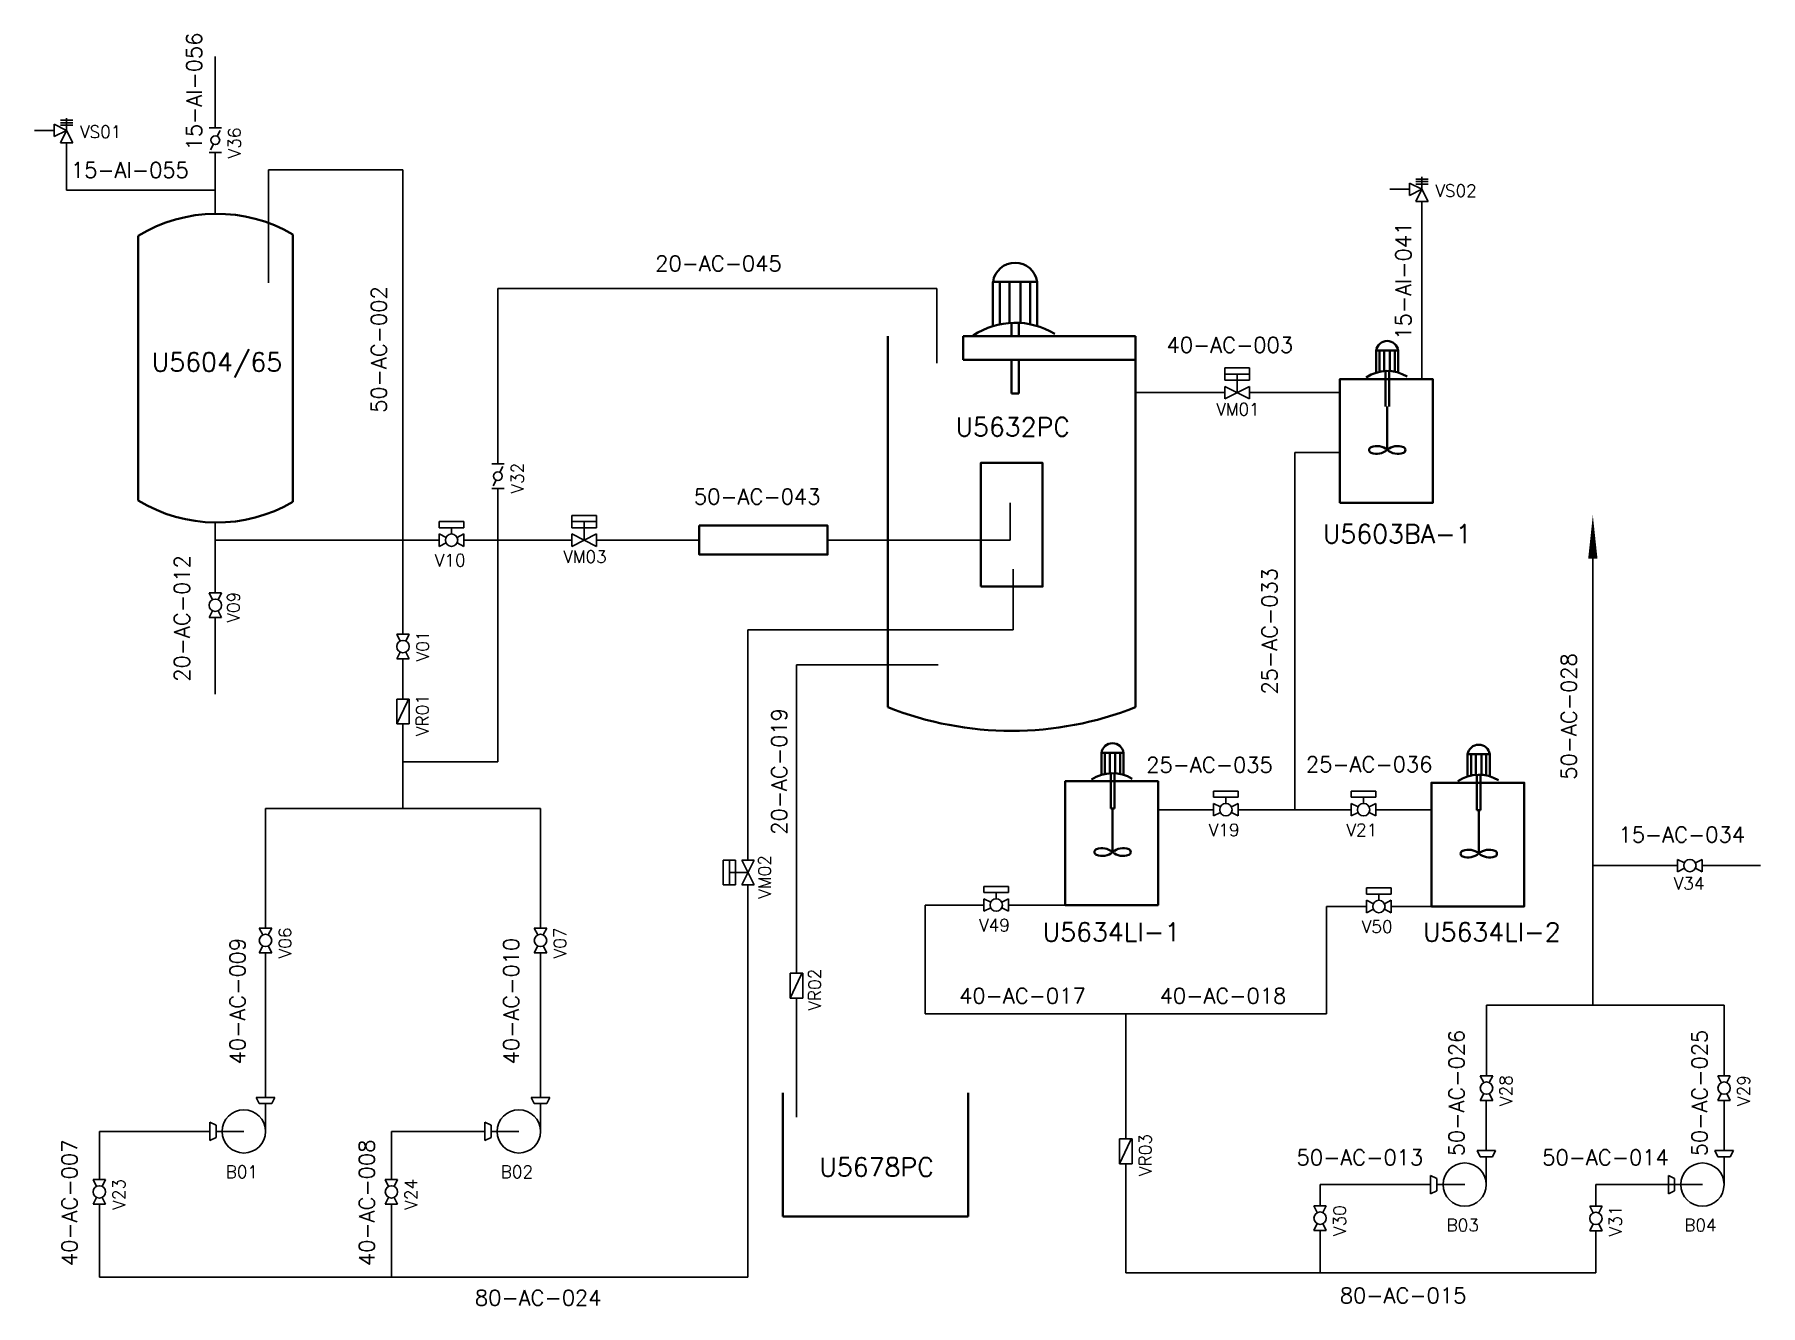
# Model space of a CAD drawing. Header units: millimetres. Extents: x 13 to 292, y 2 to 208.
import ezdxf
from ezdxf.enums import TextEntityAlignment as Align

# ---------------------------------------------------------------- set-up
doc = ezdxf.new("R2010")
doc.units = ezdxf.units.MM
for name, color, linetype in [('15-AC-034', 4, 'Continuous'), ('15-AI-041', 1, 'Continuous'), ('15-AI-055', 1, 'Continuous'), ('15-AI-056', 1, 'Continuous'), ('20-AC-012', 5, 'Continuous'), ('20-AC-019', 5, 'Continuous'), ('20-AC-045', 5, 'Continuous'), ('40-AC-003', 6, 'Continuous'), ('40-AC-007', 6, 'Continuous'), ('40-AC-008', 6, 'Continuous'), ('40-AC-009', 6, 'Continuous'), ('40-AC-010', 6, 'Continuous'), ('40-AC-017', 4, 'Continuous'), ('40-AC-018', 4, 'Continuous'), ('50-AC-002', 6, 'Continuous'), ('50-AC-013', 4, 'Continuous'), ('50-AC-014', 4, 'Continuous'), ('50-AC-025', 4, 'Continuous'), ('50-AC-026', 4, 'Continuous'), ('50-AC-028', 4, 'Continuous'), ('50-AC-033', 3, 'Continuous'), ('50-AC-035', 3, 'Continuous'), ('50-AC-036', 3, 'Continuous'), ('50-AC-043', 3, 'Continuous'), ('80-AC-015', 4, 'Continuous'), ('80-AC-024', 6, 'Continuous')]:
    doc.layers.add(name, color=color, linetype=linetype)
doc.layers.add('Equipos', color=7, linetype='Continuous', lineweight=40)
doc.styles.add('ROMANS', font='romans.shx')

# ---------------------------------------------------------------- blocks, each defined once
blk = doc.blocks.new('seg')
for p, q in [((0, 1), (0, -1)), ((2, 0), (0, 1)), ((0, -1), (2, 0)), ((1, 1.66), (3, 1.66)), ((1, 1.25), (3, 1.25)), ((1, 0.83), (3, 0.83)), ((1, -2), (2, 0)), ((2, 2), (2, 0)), ((2, 0), (3, -2)), ((3, -2), (1, -2))]:
    blk.add_line(p, q)
at = {"style": 'ROMANS'}
blk.add_attdef('ID', (0.88, -4.95), '', height=2, dxfattribs=at)
blk = doc.blocks.new('mar')
for p, q in [((0, -1), (0, 1)), ((0.42, 0.79), (1.37, 0.31)), ((4, -1), (4, 1)), ((2.63, -0.31), (3.58, -0.79))]:
    blk.add_line(p, q)
blk.add_circle((2, 0), 0.702)
at = {"style": 'ROMANS'}
blk.add_attdef('ID', (0.74, -4.11), '', height=2, dxfattribs=at)
blk = doc.blocks.new('esf')
for p, q in [((0, 1), (1.11, 0.45)), ((0, -1), (0, 1)), ((4, 1), (2.89, 0.45)), ((4, -1), (4, 1)), ((1.11, -0.45), (0, -1)), ((2.89, -0.45), (4, -1))]:
    blk.add_line(p, q)
blk.add_circle((2, 0), 1)
at = {"style": 'ROMANS'}
blk.add_attdef('ID', (0.82, -3.89), '', height=2, dxfattribs=at)
blk = doc.blocks.new('ret')
for p, q in [((3.62, -0.71), (0, 1)), ((0, 1), (4, 1)), ((0, -1), (0, 1)), ((4, -1), (4, 1)), ((0, -1), (4, -1))]:
    blk.add_line(p, q)
at = {"const_width": 0.2}
blk.add_lwpolyline([(3.7, -0.8, 1), (3.9, -0.8, 1)], format="xyb", close=True, dxfattribs=at)
at = {"style": 'ROMANS'}
blk.add_attdef('ID', (0.96, -3.93), '', height=2, dxfattribs=at)
blk = doc.blocks.new('bom')
for p, q in [((-1.5, 0), (1.5, 0)), ((-1, -1), (-1.5, 0)), ((1, -1), (1.5, 0)), ((-1, -1), (1, -1)), ((0, -5.5), (0, -1)), ((-9, -4), (-9, -7)), ((-8, -4.5), (-9, -4)), ((-8, -4.5), (-8, -6.5)), ((-3.5, -5.5), (-8, -5.5)), ((-8, -6.5), (-9, -7))]:
    blk.add_line(p, q)
blk.add_circle((-3.5, -5.5), 3.5)
at = {"style": 'ROMANS'}
blk.add_attdef('ID', (-4.47, -13.04), '', height=2, dxfattribs=at)
blk = doc.blocks.new('dia')
for p, q in [((0, 3), (4, 3)), ((0, 2), (0, 3)), ((4, 2), (4, 3)), ((0, 2), (4, 2)), ((0, -1), (0, 1)), ((0, 1), (1.11, 0.45)), ((2, 1), (2, 2)), ((4, 1), (2.89, 0.45)), ((4, -1), (4, 1)), ((1.11, -0.45), (0, -1)), ((2.89, -0.45), (4, -1))]:
    blk.add_line(p, q)
blk.add_circle((2, 0), 1)
at = {"style": 'ROMANS'}
blk.add_attdef('ID', (0.93, -4.26), '', height=2, dxfattribs=at)
blk = doc.blocks.new('glo')
for p, q in [((0, 4), (4, 4)), ((0, 3), (0, 4)), ((0, 3), (4, 3)), ((0, 2), (0, 3)), ((0, 3), (4, 3)), ((2, 0), (2, 3)), ((4, 3), (4, 4)), ((4, 2), (4, 3)), ((0, 2), (4, 2)), ((4, 1), (0, -1)), ((0, -1), (0, 1)), ((0, 1), (4, -1)), ((4, -1), (4, 1))]:
    blk.add_line(p, q)
at = {"style": 'ROMANS'}
blk.add_attdef('ID', (0.69, -3.69), '', height=2, dxfattribs=at)
blk = doc.blocks.new('equipo')
at = {"style": 'ROMANS'}
blk.add_attdef('EQUIPO', text='', height=3, dxfattribs=at).set_placement((0, 0), align=Align.CENTER)

msp = doc.modelspace()

# ---------------------------------------------------------------- linework, layer by layer
at = {"layer": '15-AC-034'}
for p, q in [((265.38, 73.2), (279.07, 73.2)), ((283.07, 73.2), (292.48, 73.2))]:
    msp.add_line(p, q, dxfattribs=at)
at = {"layer": '15-AI-041'}
for p, q in [((235.76, 182.54), (232.57, 182.54)), ((237.76, 151.84), (237.76, 180.54))]:
    msp.add_line(p, q, dxfattribs=at)
at = {"layer": '15-AI-055'}
for p, q in [((16.64, 192.05), (13.45, 192.05)), ((18.64, 182.39), (18.64, 190.05)), ((42.68, 182.39), (18.64, 182.39))]:
    msp.add_line(p, q, dxfattribs=at)
at = {"layer": '15-AI-056'}
for p, q in [((42.68, 192.47), (42.68, 204.03)), ((42.68, 178.58), (42.68, 188.47))]:
    msp.add_line(p, q, dxfattribs=at)
at = {"layer": '20-AC-012'}
for p, q in [((42.68, 128.66), (42.68, 117.28)), ((42.68, 113.28), (42.68, 100.89))]:
    msp.add_line(p, q, dxfattribs=at)
at = {"layer": '20-AC-019'}
for p, q in [((159.56, 105.64), (136.64, 105.64)), ((136.64, 105.64), (136.64, 55.78)), ((136.64, 51.78), (136.64, 32.51))]:
    msp.add_line(p, q, dxfattribs=at)
at = {"layer": '20-AC-045'}
for p, q in [((88.37, 166.5), (159.32, 166.5)), ((88.37, 138.15), (88.37, 166.5)), ((159.32, 166.5), (159.32, 154.42)), ((88.37, 89.99), (88.37, 134.15)), ((73.02, 89.99), (88.37, 89.99))]:
    msp.add_line(p, q, dxfattribs=at)
at = {"layer": '40-AC-003'}
for p, q in [((191.43, 149.66), (205.89, 149.66)), ((209.89, 149.66), (224.5, 149.66))]:
    msp.add_line(p, q, dxfattribs=at)
at = {"layer": '40-AC-007'}
for p, q in [((41.79, 30.22), (23.93, 30.22)), ((23.93, 30.22), (23.93, 22.44)), ((23.93, 18.44), (23.93, 6.65)), ((23.93, 6.65), (71.15, 6.65))]:
    msp.add_line(p, q, dxfattribs=at)
at = {"layer": '40-AC-008'}
for p, q in [((86.34, 30.22), (71.15, 30.22)), ((71.15, 30.22), (71.15, 22.44)), ((71.15, 18.44), (71.15, 6.65))]:
    msp.add_line(p, q, dxfattribs=at)
at = {"layer": '40-AC-009'}
for p, q in [((50.79, 63.09), (50.79, 82.45)), ((50.79, 82.45), (73.02, 82.45)), ((50.79, 35.72), (50.79, 59.09))]:
    msp.add_line(p, q, dxfattribs=at)
at = {"layer": '40-AC-010'}
for p, q in [((73.02, 82.45), (95.25, 82.45)), ((95.25, 63.09), (95.25, 82.45)), ((95.25, 35.72), (95.25, 59.09))]:
    msp.add_line(p, q, dxfattribs=at)
at = {"layer": '40-AC-017'}
for p, q in [((157.45, 66.82), (157.45, 49.25)), ((166.93, 66.82), (157.45, 66.82)), ((180.09, 66.82), (170.93, 66.82)), ((189.88, 49.25), (157.45, 49.25))]:
    msp.add_line(p, q, dxfattribs=at)
at = {"layer": '40-AC-018'}
for p, q in [((222.3, 66.58), (222.3, 49.25)), ((228.8, 66.58), (222.3, 66.58)), ((239.29, 66.58), (232.8, 66.58)), ((189.88, 49.25), (222.3, 49.25))]:
    msp.add_line(p, q, dxfattribs=at)
at = {"layer": '50-AC-002'}
for p, q in [((73.02, 185.68), (51.27, 185.68)), ((51.27, 185.68), (51.27, 167.4)), ((73.02, 110.6), (73.02, 185.68)), ((73.02, 100.12), (73.02, 106.6)), ((73.02, 82.45), (73.02, 96.12))]:
    msp.add_line(p, q, dxfattribs=at)
at = {"layer": '50-AC-013'}
for p, q in [((239.16, 21.61), (221.29, 21.61)), ((221.29, 21.61), (221.29, 18.19)), ((221.29, 14.19), (221.29, 7.35))]:
    msp.add_line(p, q, dxfattribs=at)
at = {"layer": '50-AC-014'}
for p, q in [((281.06, 21.61), (265.88, 21.61)), ((265.88, 21.61), (265.88, 18.15)), ((265.88, 14.15), (265.88, 7.35))]:
    msp.add_line(p, q, dxfattribs=at)
at = {"layer": '50-AC-025'}
for p, q in [((265.38, 50.61), (286.6, 50.61)), ((286.6, 39.22), (286.6, 50.61)), ((286.6, 27.11), (286.6, 35.22))]:
    msp.add_line(p, q, dxfattribs=at)
at = {"layer": '50-AC-026'}
for p, q in [((248.19, 39.22), (248.19, 50.61)), ((248.19, 50.61), (265.38, 50.61)), ((248.16, 27.11), (248.16, 35.22))]:
    msp.add_line(p, q, dxfattribs=at)
at = {"layer": '50-AC-028'}
msp.add_line((265.38, 50.61), (265.38, 128.37), dxfattribs=at)
msp.add_lwpolyline([(265.38, 129.83, 0, 1.5, 0), (265.38, 122.83, 1.5, 1.5, 0)], format="xyseb", dxfattribs=at)
at = {"layer": '50-AC-033'}
for p, q in [((224.5, 139.98), (217.19, 139.98)), ((217.19, 139.98), (217.19, 82.23))]:
    msp.add_line(p, q, dxfattribs=at)
at = {"layer": '50-AC-035'}
for p, q in [((195.09, 82.23), (204.06, 82.23)), ((208.06, 82.23), (217.19, 82.23))]:
    msp.add_line(p, q, dxfattribs=at)
at = {"layer": '50-AC-036'}
for p, q in [((217.19, 82.23), (226.32, 82.23)), ((230.32, 82.23), (239.29, 82.23))]:
    msp.add_line(p, q, dxfattribs=at)
at = {"layer": '50-AC-043'}
for p, q in [((171.19, 125.81), (171.19, 131.84)), ((42.68, 125.81), (78.87, 125.81)), ((82.87, 125.81), (100.33, 125.81)), ((104.33, 125.81), (120.91, 125.81)), ((141.65, 125.81), (171.19, 125.81))]:
    msp.add_line(p, q, dxfattribs=at)
at = {"layer": '80-AC-015'}
for p, q in [((189.88, 29), (189.88, 49.25)), ((189.88, 7.35), (189.88, 25)), ((189.88, 7.35), (265.88, 7.35))]:
    msp.add_line(p, q, dxfattribs=at)
at = {"layer": '80-AC-024'}
for p, q in [((171.65, 111.3), (171.65, 121.14)), ((128.79, 111.3), (171.65, 111.3)), ((128.79, 74.07), (128.79, 111.3)), ((128.79, 6.65), (128.79, 70.07)), ((71.15, 6.65), (128.79, 6.65))]:
    msp.add_line(p, q, dxfattribs=at)
at = {"layer": 'Equipos'}
for p, q in [((30.21, 175.02), (30.21, 132.23)), ((55.21, 175.25), (55.21, 131.99)), ((168.4, 160.42), (168.4, 167.56)), ((168.4, 167.56), (175.55, 167.56)), ((169.52, 167.57), (169.52, 160.7)), ((171.06, 167.57), (171.06, 160.92)), ((172.84, 167.45), (172.84, 160.93)), ((174.44, 167.51), (174.44, 160.71)), ((175.55, 167.56), (175.55, 160.42)), ((171.42, 160.87), (171.42, 158.79)), ((172.59, 158.79), (172.59, 160.94)), ((151.43, 158.79), (151.43, 98.79)), ((191.43, 158.79), (163.59, 158.79)), ((163.59, 158.79), (163.59, 154.99)), ((191.43, 158.79), (191.43, 98.79)), ((230.35, 152.88), (230.35, 156.46)), ((230.35, 156.46), (233.92, 156.46)), ((230.9, 156.46), (230.9, 153.03)), ((231.67, 156.46), (231.67, 153.13)), ((232.56, 156.4), (232.56, 153.14)), ((233.36, 156.43), (233.36, 153.03)), ((233.92, 156.46), (233.92, 152.88)), ((163.59, 154.99), (191.43, 154.99)), ((171.42, 154.99), (171.42, 149.5)), ((172.59, 149.5), (172.59, 154.99)), ((231.86, 153.11), (231.86, 147.42)), ((232.44, 147.42), (232.44, 153.14)), ((171.42, 149.5), (172.59, 149.5)), ((232.15, 147.42), (232.15, 140.41)), ((185.94, 87.86), (185.94, 91.43)), ((185.94, 91.43), (189.52, 91.43)), ((186.5, 91.44), (186.5, 88)), ((187.27, 91.44), (187.27, 88.11)), ((188.16, 91.37), (188.16, 88.11)), ((188.96, 91.41), (188.96, 88)), ((189.52, 91.43), (189.52, 87.86)), ((245.14, 87.62), (245.14, 91.19)), ((245.14, 91.19), (248.72, 91.19)), ((245.7, 91.19), (245.7, 87.76)), ((246.47, 91.19), (246.47, 87.87)), ((247.36, 91.13), (247.36, 87.87)), ((248.16, 91.16), (248.16, 87.76)), ((248.72, 91.19), (248.72, 87.62)), ((187.45, 88.09), (187.45, 82.4)), ((188.04, 82.4), (188.04, 88.12)), ((246.65, 87.85), (246.65, 82.16)), ((247.24, 82.16), (247.24, 87.88)), ((187.45, 82.4), (188.04, 82.4)), ((187.74, 82.4), (187.74, 75.38)), ((246.65, 82.16), (247.24, 82.16)), ((246.94, 82.16), (246.94, 75.14)), ((134.41, 16.46), (134.41, 36.46)), ((164.41, 16.46), (164.41, 36.46)), ((134.41, 16.46), (164.41, 16.46))]:
    msp.add_line(p, q, dxfattribs=at)
for points in [[(224.5, 131.84), (239.5, 131.84), (239.5, 151.84), (224.5, 151.84)], [(166.42, 118.31), (176.42, 118.31), (176.42, 138.31), (166.42, 138.31)], [(120.91, 128.16), (141.65, 128.16), (141.65, 123.47), (120.91, 123.47)], [(180.09, 66.82), (195.09, 66.82), (195.09, 86.82), (180.09, 86.82)], [(239.29, 66.58), (254.29, 66.58), (254.29, 86.58), (239.29, 86.58)]]:
    msp.add_lwpolyline(points, close=True, dxfattribs=at)
for centre, radius, start, end in [((42.91, 154.18), 24.4, 59.7274, 121.3639), ((171.98, 167.05), 3.61, 8.2154, 171.7846), ((171.99, 148.75), 12.21, 58.4492, 123.6908), ((232.13, 156.2), 1.81, 8.2154, 171.7846), ((232.14, 147.05), 6.11, 58.4492, 123.6908), ((229.72, 140.4), 0.5, 110.5662, 249.8084), ((230.46, 138.43), 2.6, 49.4077, 110.5662), ((230.44, 142.37), 2.6, 249.8084, 310.9668), ((233.84, 138.43), 2.6, 69.4338, 130.5923), ((233.85, 142.37), 2.6, 229.0332, 290.1916), ((234.58, 140.4), 0.5, 290.1916, 69.4338), ((42.91, 153.06), 24.4, 238.6361, 300.2726), ((171.43, 149.38), 54.4, 248.4288, 291.5712), ((187.73, 91.17), 1.81, 8.2154, 171.7846), ((246.93, 90.93), 1.81, 8.2154, 171.7846), ((187.73, 82.02), 6.11, 58.4492, 123.6908), ((246.93, 81.78), 6.11, 58.4492, 123.6908), ((185.31, 75.38), 0.5, 110.5662, 249.8084), ((186.05, 73.41), 2.6, 49.4077, 110.5662), ((186.04, 77.35), 2.6, 249.8084, 310.9668), ((189.44, 73.41), 2.6, 69.4338, 130.5923), ((189.45, 77.35), 2.6, 229.0332, 290.1916), ((190.17, 75.38), 0.5, 290.1916, 69.4338), ((244.51, 75.13), 0.5, 110.5662, 249.8084), ((245.25, 73.17), 2.6, 49.4077, 110.5662), ((248.64, 73.17), 2.6, 69.4338, 130.5923), ((249.37, 75.13), 0.5, 290.1916, 69.4338), ((245.24, 77.11), 2.6, 249.8084, 310.9668), ((248.65, 77.11), 2.6, 229.0332, 290.1916)]:
    msp.add_arc(centre, radius, start, end, dxfattribs=at)

# ---------------------------------------------------------------- block references
at = {"layer": '15-AC-034', "color": 4}
ref = msp.add_blockref('esf', (279.07, 73.2), dxfattribs=at)
ref.add_attrib('ID', 'V34', (278.45, 69.31), dxfattribs={"layer": '0', "height": 2, "style": 'ROMANS'})
at = {"layer": '15-AI-041', "color": 1}
ref = msp.add_blockref('seg', (235.76, 182.54), dxfattribs=at)
ref.add_attrib('ID', 'VS02', (239.93, 181.31), dxfattribs={"layer": '0', "height": 2, "style": 'ROMANS'})
at = {"layer": '15-AI-055', "color": 1}
ref = msp.add_blockref('seg', (16.64, 192.05), dxfattribs=at)
ref.add_attrib('ID', 'VS01', (20.81, 190.83), dxfattribs={"layer": '0', "height": 2, "style": 'ROMANS'})
at = {"layer": '15-AI-056', "color": 1}
ref = msp.add_blockref('mar', (42.68, 188.47), dxfattribs=dict(at, rotation=90))
ref.add_attrib('ID', 'V36', (46.77, 187.55), dxfattribs={"layer": '0', "height": 2, "rotation": 90, "style": 'ROMANS'})
at = {"layer": '20-AC-012', "color": 5}
ref = msp.add_blockref('esf', (42.68, 113.28), dxfattribs=dict(at, rotation=90))
ref.add_attrib('ID', 'V09', (46.61, 112.5), dxfattribs={"layer": '0', "height": 2, "rotation": 90, "style": 'ROMANS'})
at = {"layer": '20-AC-019', "color": 5}
ref = msp.add_blockref('ret', (136.64, 51.78), dxfattribs=dict(at, rotation=90))
ref.add_attrib('ID', 'VR02', (140.57, 49.76), dxfattribs={"layer": '0', "height": 2, "rotation": 90, "style": 'ROMANS'})
at = {"layer": '20-AC-045', "color": 5}
ref = msp.add_blockref('mar', (88.37, 134.15), dxfattribs=dict(at, rotation=90))
ref.add_attrib('ID', 'V32', (92.52, 133.35), dxfattribs={"layer": '0', "height": 2, "rotation": 90, "style": 'ROMANS'})
at = {"layer": '40-AC-003', "color": 6}
ref = msp.add_blockref('glo', (205.89, 149.66), dxfattribs=at)
ref.add_attrib('ID', 'VM01', (204.5, 145.98), dxfattribs={"layer": '0', "height": 2, "style": 'ROMANS'})
at = {"layer": '40-AC-007', "color": 6}
ref = msp.add_blockref('bom', (50.79, 35.72), dxfattribs=at)
ref.add_attrib('ID', 'B01', (44.36, 22.68), dxfattribs={"layer": '0', "height": 2, "style": 'ROMANS'})
ref = msp.add_blockref('esf', (23.93, 18.44), dxfattribs=dict(at, rotation=90))
ref.add_attrib('ID', 'V23', (28.09, 17.56), dxfattribs={"layer": '0', "height": 2, "rotation": 90, "style": 'ROMANS'})
at = {"layer": '40-AC-008', "color": 6}
ref = msp.add_blockref('bom', (95.25, 35.72), dxfattribs=at)
ref.add_attrib('ID', 'B02', (88.82, 22.68), dxfattribs={"layer": '0', "height": 2, "style": 'ROMANS'})
ref = msp.add_blockref('esf', (71.15, 18.44), dxfattribs=dict(at, rotation=90))
ref.add_attrib('ID', 'V24', (75.32, 17.56), dxfattribs={"layer": '0', "height": 2, "rotation": 90, "style": 'ROMANS'})
at = {"layer": '40-AC-009', "color": 6}
ref = msp.add_blockref('esf', (50.79, 59.09), dxfattribs=dict(at, rotation=90))
ref.add_attrib('ID', 'V06', (54.95, 58.21), dxfattribs={"layer": '0', "height": 2, "rotation": 90, "style": 'ROMANS'})
at = {"layer": '40-AC-010', "color": 6}
ref = msp.add_blockref('esf', (95.25, 59.09), dxfattribs=dict(at, rotation=90))
ref.add_attrib('ID', 'V07', (99.41, 58.21), dxfattribs={"layer": '0', "height": 2, "rotation": 90, "style": 'ROMANS'})
at = {"layer": '40-AC-017', "color": 4}
ref = msp.add_blockref('dia', (166.93, 66.82), dxfattribs=at)
ref.add_attrib('ID', 'V49', (166.16, 62.56), dxfattribs={"layer": '0', "height": 2, "style": 'ROMANS'})
at = {"layer": '40-AC-018', "color": 4}
ref = msp.add_blockref('dia', (228.8, 66.58), dxfattribs=at)
ref.add_attrib('ID', 'V50', (228.03, 62.32), dxfattribs={"layer": '0', "height": 2, "style": 'ROMANS'})
at = {"layer": '50-AC-002', "color": 6}
ref = msp.add_blockref('esf', (73.02, 106.6), dxfattribs=dict(at, rotation=90))
ref.add_attrib('ID', 'V01', (77.18, 106.22), dxfattribs={"layer": '0', "height": 2, "rotation": 90, "style": 'ROMANS'})
ref = msp.add_blockref('ret', (73.02, 96.12), dxfattribs=dict(at, rotation=90))
ref.add_attrib('ID', 'VR01', (77.16, 94.15), dxfattribs={"layer": '0', "height": 2, "rotation": 90, "style": 'ROMANS'})
at = {"layer": '50-AC-013', "color": 4}
ref = msp.add_blockref('bom', (248.16, 27.11), dxfattribs=at)
ref.add_attrib('ID', 'B03', (241.73, 14.07), dxfattribs={"layer": '0', "height": 2, "style": 'ROMANS'})
ref = msp.add_blockref('esf', (221.29, 14.19), dxfattribs=dict(at, rotation=90))
ref.add_attrib('ID', 'V30', (225.45, 13.31), dxfattribs={"layer": '0', "height": 2, "rotation": 90, "style": 'ROMANS'})
at = {"layer": '50-AC-014', "color": 4}
ref = msp.add_blockref('bom', (286.6, 27.11), dxfattribs=at)
ref.add_attrib('ID', 'B04', (280.17, 14.07), dxfattribs={"layer": '0', "height": 2, "style": 'ROMANS'})
ref = msp.add_blockref('esf', (265.88, 14.15), dxfattribs=dict(at, rotation=90))
ref.add_attrib('ID', 'V31', (270.04, 13.27), dxfattribs={"layer": '0', "height": 2, "rotation": 90, "style": 'ROMANS'})
at = {"layer": '50-AC-025', "color": 4}
ref = msp.add_blockref('esf', (286.6, 35.22), dxfattribs=dict(at, rotation=90))
ref.add_attrib('ID', 'V29', (290.76, 34.34), dxfattribs={"layer": '0', "height": 2, "rotation": 90, "style": 'ROMANS'})
at = {"layer": '50-AC-026', "color": 4}
ref = msp.add_blockref('esf', (248.19, 35.22), dxfattribs=dict(at, rotation=90))
ref.add_attrib('ID', 'V28', (252.35, 34.34), dxfattribs={"layer": '0', "height": 2, "rotation": 90, "style": 'ROMANS'})
at = {"layer": '50-AC-035', "color": 3}
ref = msp.add_blockref('dia', (204.06, 82.23), dxfattribs=at)
ref.add_attrib('ID', 'V19', (203.29, 77.97), dxfattribs={"layer": '0', "height": 2, "style": 'ROMANS'})
at = {"layer": '50-AC-036', "color": 3}
ref = msp.add_blockref('dia', (226.32, 82.23), dxfattribs=at)
ref.add_attrib('ID', 'V21', (225.55, 77.97), dxfattribs={"layer": '0', "height": 2, "style": 'ROMANS'})
at = {"layer": '50-AC-043', "color": 3}
ref = msp.add_blockref('dia', (78.87, 125.81), dxfattribs=at)
ref.add_attrib('ID', 'V10', (78.16, 121.56), dxfattribs={"layer": '0', "height": 2, "style": 'ROMANS'})
ref = msp.add_blockref('glo', (100.33, 125.81), dxfattribs=at)
ref.add_attrib('ID', 'VM03', (98.93, 122.13), dxfattribs={"layer": '0', "height": 2, "style": 'ROMANS'})
at = {"layer": '80-AC-015', "color": 4}
ref = msp.add_blockref('ret', (189.88, 25), dxfattribs=dict(at, rotation=90))
ref.add_attrib('ID', 'VR03', (194.01, 23.02), dxfattribs={"layer": '0', "height": 2, "rotation": 90, "style": 'ROMANS'})
at = {"layer": '80-AC-024', "color": 6}
ref = msp.add_blockref('glo', (128.79, 70.07), dxfattribs=dict(at, rotation=90))
ref.add_attrib('ID', 'VM02', (132.47, 67.85), dxfattribs={"layer": '0', "height": 2, "rotation": 90, "style": 'ROMANS'})
at = {"layer": 'Equipos'}
for p, values in [((42.95, 153.12), {'EQUIPO': 'U5604/65'}), ((171.6, 142.62), {'EQUIPO': 'U5632PC'}), ((233.76, 125.32), {'EQUIPO': 'U5603BA-1'}), ((187.56, 60.96), {'EQUIPO': 'U5634LI-1'}), ((249.06, 60.96), {'EQUIPO': 'U5634LI-2'}), ((149.59, 22.97), {'EQUIPO': 'U5678PC'})]:
    msp.add_blockref('equipo', p, dxfattribs=at).add_auto_attribs(values)

# ---------------------------------------------------------------- texts
at = {"layer": '15-AC-034', "style": 'ROMANS'}
msp.add_text('15-AC-034', height=2.5, dxfattribs=at).set_placement((269.53, 76.95))
at = {"layer": '15-AI-041', "style": 'ROMANS'}
msp.add_text('15-AI-041', height=2.5, rotation=90, dxfattribs=at).set_placement((236, 158.22))
at = {"layer": '15-AI-055', "style": 'ROMANS'}
msp.add_text('15-AI-055', height=2.5, dxfattribs=at).set_placement((19.33, 184.4))
at = {"layer": '15-AI-056', "style": 'ROMANS'}
msp.add_text('15-AI-056', height=2.5, rotation=90, dxfattribs=at).set_placement((40.5, 188.81))
at = {"layer": '20-AC-012', "style": 'ROMANS'}
msp.add_text('20-AC-012', height=2.5, rotation=90, dxfattribs=at).set_placement((38.54, 102.91))
at = {"layer": '20-AC-019', "style": 'ROMANS'}
msp.add_text('20-AC-019', height=2.5, rotation=90, dxfattribs=at).set_placement((135.09, 78.18))
at = {"layer": '20-AC-045', "style": 'ROMANS'}
msp.add_text('20-AC-045', height=2.5, dxfattribs=at).set_placement((113.79, 169.3))
at = {"layer": '40-AC-003', "style": 'ROMANS'}
msp.add_text('40-AC-003', height=2.5, dxfattribs=at).set_placement((196.46, 156.12))
at = {"layer": '40-AC-007', "style": 'ROMANS'}
msp.add_text('40-AC-007', height=2.5, rotation=90, dxfattribs=at).set_placement((20.34, 8.43))
at = {"layer": '40-AC-008', "style": 'ROMANS'}
msp.add_text('40-AC-008', height=2.5, rotation=90, dxfattribs=at).set_placement((68.42, 8.43))
at = {"layer": '40-AC-009', "style": 'ROMANS'}
msp.add_text('40-AC-009', height=2.5, rotation=90, dxfattribs=at).set_placement((47.51, 41.05))
at = {"layer": '40-AC-010', "style": 'ROMANS'}
msp.add_text('40-AC-010', height=2.5, rotation=90, dxfattribs=at).set_placement((91.77, 41.05))
at = {"layer": '40-AC-017', "style": 'ROMANS'}
msp.add_text('40-AC-017', height=2.5, dxfattribs=at).set_placement((162.93, 50.9))
at = {"layer": '40-AC-018', "style": 'ROMANS'}
msp.add_text('40-AC-018', height=2.5, dxfattribs=at).set_placement((195.36, 50.9))
at = {"layer": '50-AC-002', "style": 'ROMANS'}
msp.add_text('50-AC-002', height=2.5, rotation=90, dxfattribs=at).set_placement((70.37, 146.39))
at = {"layer": '50-AC-013', "style": 'ROMANS'}
msp.add_text('50-AC-013', height=2.5, dxfattribs=at).set_placement((217.49, 24.77))
at = {"layer": '50-AC-014', "style": 'ROMANS'}
msp.add_text('50-AC-014', height=2.5, dxfattribs=at).set_placement((257.2, 24.77))
at = {"layer": '50-AC-025', "style": 'ROMANS'}
msp.add_text('50-AC-025', height=2.5, rotation=90, dxfattribs=at).set_placement((283.89, 26.19))
at = {"layer": '50-AC-026', "style": 'ROMANS'}
msp.add_text('50-AC-026', height=2.5, rotation=90, dxfattribs=at).set_placement((244.6, 26.19))
at = {"layer": '50-AC-028', "style": 'ROMANS'}
msp.add_text('50-AC-028', height=2.5, rotation=90, dxfattribs=at).set_placement((262.76, 87.07))
at = {"layer": '50-AC-033', "style": 'ROMANS'}
msp.add_text('25-AC-033', height=2.5, rotation=90, dxfattribs=at).set_placement((214.37, 100.84))
at = {"layer": '50-AC-035', "style": 'ROMANS'}
msp.add_text('25-AC-035', height=2.5, dxfattribs=at).set_placement((193.18, 88.23))
at = {"layer": '50-AC-036', "style": 'ROMANS'}
msp.add_text('25-AC-036', height=2.5, dxfattribs=at).set_placement((218.99, 88.32))
at = {"layer": '50-AC-043', "style": 'ROMANS'}
msp.add_text('50-AC-043', height=2.5, dxfattribs=at).set_placement((120.05, 131.6))
at = {"layer": '80-AC-015', "style": 'ROMANS'}
msp.add_text('80-AC-015', height=2.5, dxfattribs=at).set_placement((224.47, 2.45))
at = {"layer": '80-AC-024', "style": 'ROMANS'}
msp.add_text('80-AC-024', height=2.5, dxfattribs=at).set_placement((84.65, 2.07))

doc.saveas('drawing.dxf')
